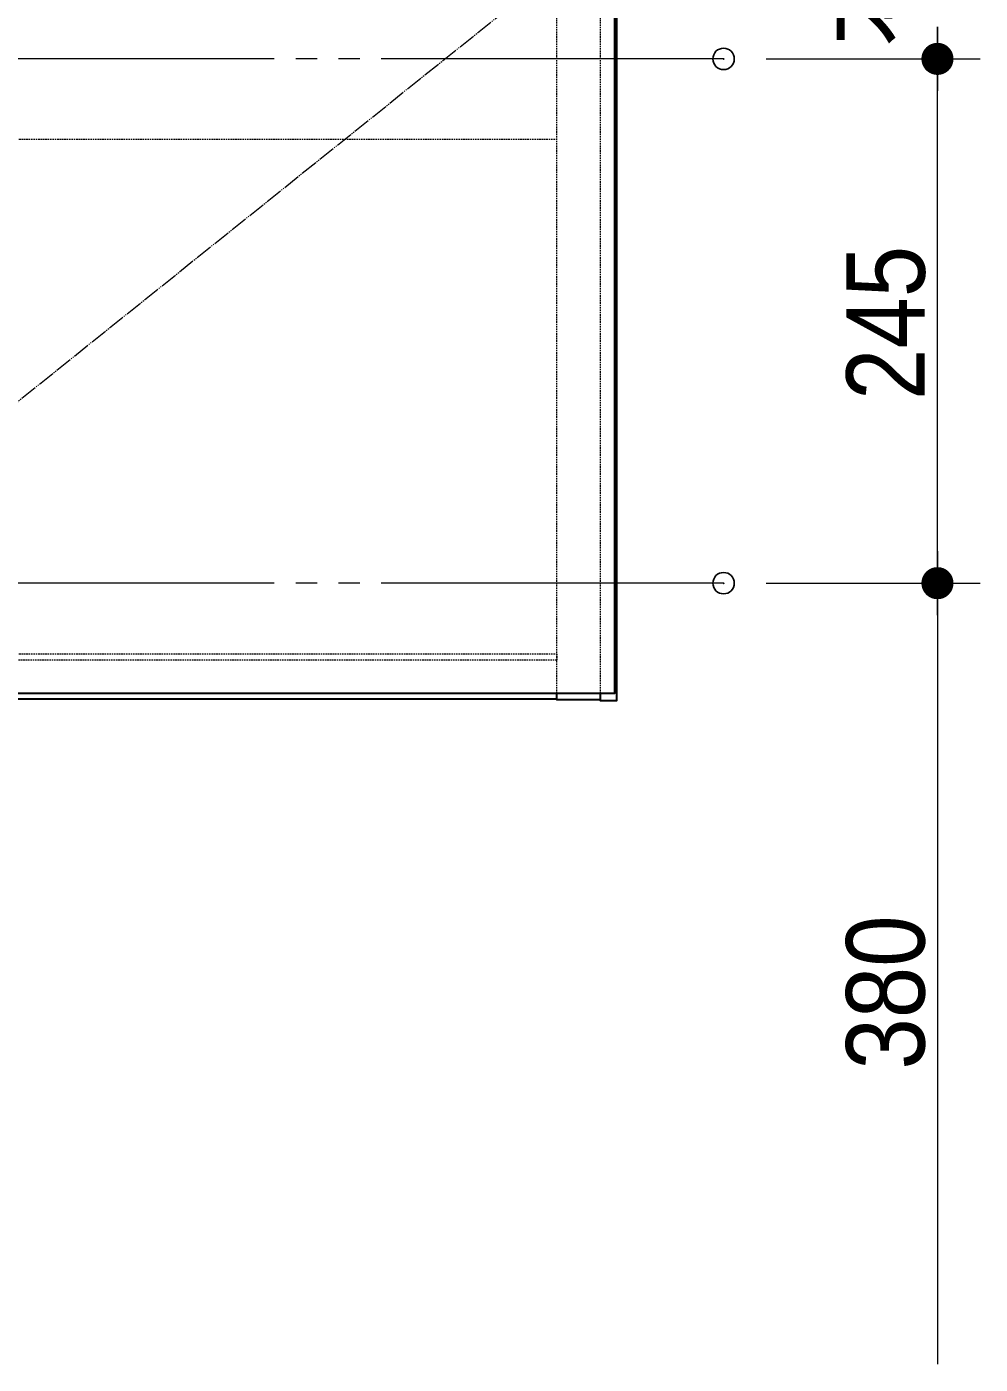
# Model space of a CAD drawing. Units: millimetres, scale not verified. Extents: x -6062 to 6062, y -3045 to 3045.
# Drawn here: x 662 to 1108, y -2055 to -1430 of the extents above; entities that cross this region are included whole.
import ezdxf
from ezdxf.enums import TextEntityAlignment as Align

# ---------------------------------------------------------------- set-up
doc = ezdxf.new("R2010")
doc.units = ezdxf.units.MM
doc.header["$LTSCALE"] = 20
doc.header["$PDMODE"] = 32
doc.header["$PDSIZE"] = 10
doc.linetypes.add('USER1', pattern=[1.11, 0.71, -0.4])
doc.linetypes.add('USER3', pattern=[10.5, 8, -0.5, 0.5, -0.5, 0.5, -0.5])
for name, color, linetype, lineweight in [('0-0_5ボウル・キャビネット', 7, 'Continuous', 15), ('0-4_2寸法-2', 7, 'Continuous', 15), ('0-5_0', 7, 'Continuous', 25), ('0-7_2寸法-1', 7, 'Continuous', 15)]:
    doc.layers.add(name, color=color, linetype=linetype, lineweight=lineweight)
doc.layers.add('0-6_Defpoints', color=7, linetype='Continuous')
doc.styles.add('ＭＳ Ｐゴシック', font='')
doc.styles.get('ＭＳ Ｐゴシック').set_extended_font_data('MS PGothic')

# ---------------------------------------------------------------- blocks, each defined once
blk = doc.blocks.new('グループ-49')
at = {"layer": '0-0_5ボウル・キャビネット', "lineweight": 30}
for points in [[(36530, -27630), (36500, -27600), (54500, -27600), (54470, -27630)], [(36530, -27630), (36500, -27600), (36500, -34900), (36650, -34900), (36650, -34830)], [(54470, -27630), (54500, -27600), (54500, -34900), (54350, -34900), (54350, -34830)]]:
    blk.add_lwpolyline(points, dxfattribs=at)
at = {"layer": '0-0_5ボウル・キャビネット', "linetype": 'USER1'}
for points in [[(36530, -27630), (36650, -27750), (54350, -27750), (54470, -27630)], [(36650, -34830), (36650, -27750), (36530, -27630)], [(54350, -34830), (54350, -27750), (54470, -27630)]]:
    blk.add_lwpolyline(points, dxfattribs=at)
blk = doc.blocks.new('グループ-50')
at = {"layer": '0-0_5ボウル・キャビネット', "linetype": 'USER1'}
for p, q in [((37060, -34830), (37060, -27750)), ((53940, -34830), (53940, -27750))]:
    blk.add_line(p, q, dxfattribs=at)
at = {"layer": '0-0_5ボウル・キャビネット', "lineweight": 30}
for points in [[(36650, -34890), (37060, -34890), (37060, -34830)], [(54350, -34890), (53940, -34890), (53940, -34830)]]:
    blk.add_lwpolyline(points, dxfattribs=at)
blk = doc.blocks.new('グループ-51')
at = {"layer": '0-0_5ボウル・キャビネット', "linetype": 'USER1'}
blk.add_line((45586, -28376), (45414, -28376), dxfattribs=at)
for points in [[(45938.4, -28488), (46135, -28210), (46135, -28160), (44865, -28160), (44865, -28210), (45061.6, -28488)], [(45380, -28266.3), (45380, -28160), (45060, -28160), (45060, -28266.3)], [(45620, -28266.3), (45620, -28160), (45940, -28160), (45940, -28266.3)], [(45135.1, -28446), (45170, -28446), (45170, -28306), (45135.1, -28306)], [(45304.9, -28446), (45270, -28446), (45270, -28306), (45304.9, -28306)], [(45695.1, -28446), (45730, -28446), (45730, -28306), (45695.1, -28306)], [(45864.9, -28446), (45830, -28446), (45830, -28306), (45864.9, -28306)]]:
    blk.add_lwpolyline(points, dxfattribs=at)
for centre, radius in [((45220, -28376), 194), ((45220, -28376), 142), ((45780, -28376), 194), ((45780, -28376), 142), ((45220, -28376), 110), ((45780, -28376), 110)]:
    blk.add_circle(centre, radius, dxfattribs=at)
blk = doc.blocks.new('グループ-52')
at = {"layer": '0-0_5ボウル・キャビネット', "linetype": 'USER1'}
for p, q in [((53940, -28160), (37060, -28160)), ((37060, -29650), (53940, -29650))]:
    blk.add_line(p, q, dxfattribs=at)
at = {"layer": '0-0_5ボウル・キャビネット', "lineweight": 30}
blk.add_line((37060, -34880), (53940, -34880), dxfattribs=at)
at = {"layer": '0-0_5ボウル・キャビネット', "linetype": 'USER3'}
blk.add_lwpolyline([(36520, -27630), (45500, -34830), (54480, -27630)], dxfattribs=at)
at = {"layer": '0-0_5ボウル・キャビネット', "lineweight": 30}
blk.add_lwpolyline([(36520, -27630), (54480, -27630), (54480, -34830), (36520, -34830)], close=True, dxfattribs=at)
at = {"layer": '0-0_5ボウル・キャビネット', "linetype": 'USER1'}
blk.add_lwpolyline([(37060, -34460), (53940, -34460), (53940, -34520), (37060, -34520)], close=True, dxfattribs=at)
at = {"layer": '0-0_5ボウル・キャビネット'}
for name in ['グループ-49', 'グループ-50', 'グループ-51']:
    blk.add_blockref(name, (0, 0), dxfattribs=at)
blk = doc.blocks.new('_Dot')
at = {"layer": '0-5_0'}
blk.add_line((-10, 0), (-20, 0), dxfattribs=at)
for points in [[(0, 0), (-6.37, 7.71), (-5.36, 8.44)], [(0, 0), (-5.36, 8.44), (-4.26, 9.05)], [(0, 0), (-4.26, 9.05), (-3.09, 9.51)], [(0, 0), (-3.09, 9.51), (-1.87, 9.82)], [(0, 0), (-1.87, 9.82), (-0.63, 9.98)], [(0, 0), (-0.63, 9.98), (0.63, 9.98)], [(0, 0), (0.63, 9.98), (1.87, 9.82)], [(0, 0), (1.87, 9.82), (3.09, 9.51)], [(0, 0), (3.09, 9.51), (4.26, 9.05)], [(0, 0), (4.26, 9.05), (5.36, 8.44)], [(0, 0), (5.36, 8.44), (6.37, 7.71)], [(0, 0), (-10, 0), (-9.92, 1.25)], [(0, 0), (-9.92, -1.25), (-10, 0)], [(0, 0), (-9.92, 1.25), (-9.69, 2.49)], [(0, 0), (-9.69, -2.49), (-9.92, -1.25)], [(0, 0), (-9.69, 2.49), (-9.3, 3.68)], [(0, 0), (-9.3, -3.68), (-9.69, -2.49)], [(0, 0), (-9.3, 3.68), (-8.76, 4.82)], [(0, 0), (-8.76, -4.82), (-9.3, -3.68)], [(0, 0), (-8.76, 4.82), (-8.09, 5.88)], [(0, 0), (-8.09, -5.88), (-8.76, -4.82)], [(0, 0), (-8.09, 5.88), (-7.29, 6.85)], [(0, 0), (-7.29, -6.85), (-8.09, -5.88)], [(0, 0), (-7.29, 6.85), (-6.37, 7.71)], [(0, 0), (-6.37, -7.71), (-7.29, -6.85)], [(0, 0), (-5.36, -8.44), (-6.37, -7.71)], [(0, 0), (-4.26, -9.05), (-5.36, -8.44)], [(0, 0), (-3.09, -9.51), (-4.26, -9.05)], [(0, 0), (-1.87, -9.82), (-3.09, -9.51)], [(0, 0), (-0.63, -9.98), (-1.87, -9.82)], [(0, 0), (0.63, -9.98), (-0.63, -9.98)], [(0, 0), (6.37, 7.71), (7.29, 6.85)], [(0, 0), (7.29, 6.85), (8.09, 5.88)], [(0, 0), (8.09, 5.88), (8.76, 4.82)], [(0, 0), (8.76, 4.82), (9.3, 3.68)], [(0, 0), (9.3, 3.68), (9.69, 2.49)], [(0, 0), (9.69, 2.49), (9.92, 1.25)], [(0, 0), (9.92, 1.25), (10, 0)], [(0, 0), (1.87, -9.82), (0.63, -9.98)], [(0, 0), (3.09, -9.51), (1.87, -9.82)], [(0, 0), (4.26, -9.05), (3.09, -9.51)], [(0, 0), (5.36, -8.44), (4.26, -9.05)], [(0, 0), (6.37, -7.71), (5.36, -8.44)], [(0, 0), (7.29, -6.85), (6.37, -7.71)], [(0, 0), (8.09, -5.88), (7.29, -6.85)], [(0, 0), (8.76, -4.82), (8.09, -5.88)], [(0, 0), (9.3, -3.68), (8.76, -4.82)], [(0, 0), (9.69, -2.49), (9.3, -3.68)], [(0, 0), (9.92, -1.25), (9.69, -2.49)], [(0, 0), (10, 0), (9.92, -1.25)]]:
    blk.add_solid(points, dxfattribs=at)

msp = doc.modelspace()

# ---------------------------------------------------------------- linework, layer by layer
at = {"layer": '0-0_5ボウル・キャビネット', "linetype": 'USER3'}
for p, q in [((987.5, -1445), (-12.5, -1445)), ((987.5, -1690), (-12.5, -1690))]:
    msp.add_line(p, q, dxfattribs=at)
at = {"layer": '0-4_2寸法-2'}
for p, q in [((1007.5, -1445), (1107.5, -1445)), ((1087.5, -1690), (1087.5, -1445)), ((1007.5, -1690), (1107.5, -1690)), ((1087.5, -1705.01), (1087.5, -1720.01))]:
    msp.add_line(p, q, dxfattribs=at)
at = {"layer": '0-6_Defpoints'}
for p in [(987.5, -1445), (1087.5, -1445), (987.5, -1690), (987.5, -1690)]:
    msp.add_point(p, dxfattribs=at)
at = {"layer": '0-7_2寸法-1'}
for p, q in [((1007.5, -1445), (1107.5, -1445)), ((1087.5, -1674.99), (1087.5, -1460.01)), ((1007.5, -1690), (1107.5, -1690)), ((1007.5, -1690), (1107.5, -1690)), ((1087.5, -1705.01), (1087.5, -2054.99))]:
    msp.add_line(p, q, dxfattribs=at)

# ---------------------------------------------------------------- block references
at = {"layer": '0-0_5ボウル・キャビネット', "xscale": 0.05, "yscale": 0.05}
msp.add_blockref('グループ-52', (-1787.5, 0), dxfattribs=at)
at = {"layer": '0-4_2寸法-2', "xscale": 0.7503418, "yscale": 0.7503418}
for p, rotation in [((1087.5, -1445), 270), ((1087.5, -1690), 90)]:
    msp.add_blockref('_Dot', p, dxfattribs=dict(at, rotation=rotation))
at = {"layer": '0-7_2寸法-1', "xscale": 0.7503418, "yscale": 0.7503418}
for p, rotation in [((1087.5, -1445), 90), ((1087.5, -1690), 270), ((1087.5, -1690), 90)]:
    msp.add_blockref('_Dot', p, dxfattribs=dict(at, rotation=rotation))

# ---------------------------------------------------------------- texts
at = {"layer": '0-4_2寸法-2', "style": 'ＭＳ Ｐゴシック'}
msp.add_text('本体取付位置', height=36.66, rotation=90, dxfattribs=at).set_placement((1082.81, -1439.39), align=Align.BOTTOM_LEFT)
at = {"layer": '0-7_2寸法-1', "style": 'ＭＳ Ｐゴシック', "width": 0.9}
for s, p in [('245', (1092.56, -1604.39)), ('380', (1092.46, -1917.28))]:
    msp.add_text(s, height=36.66, rotation=90, dxfattribs=at).set_placement(p, align=Align.BOTTOM_LEFT)

doc.saveas('drawing.dxf')
